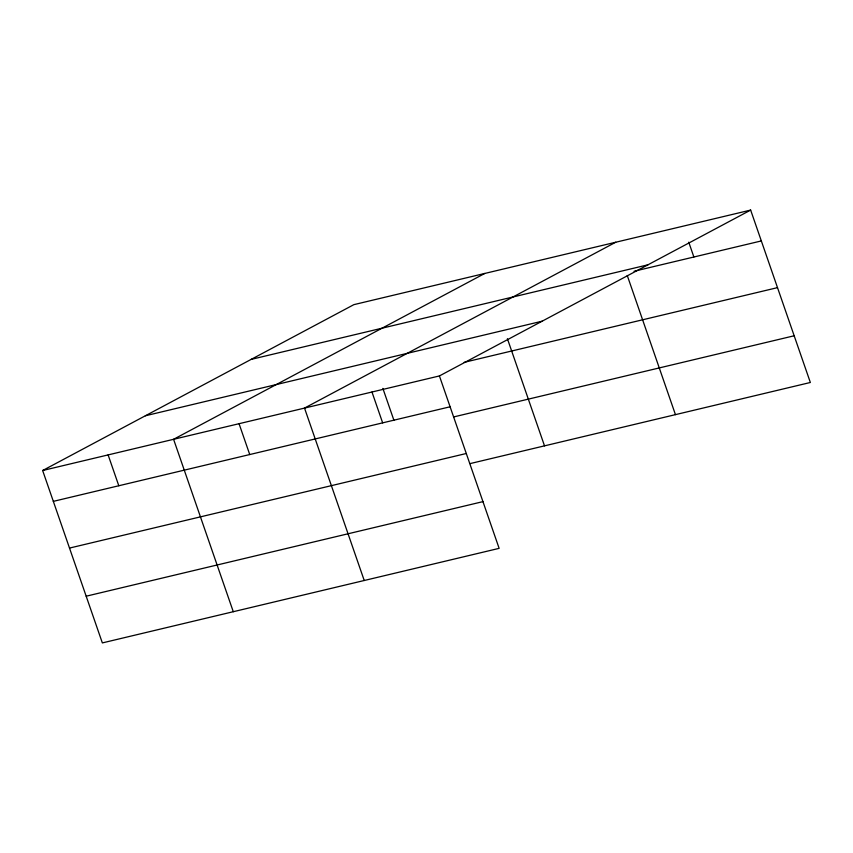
<?xml version="1.0" encoding="UTF-8"?>
<svg xmlns="http://www.w3.org/2000/svg" width="853" height="853" viewBox="0 0 853 853"><rect width="100%" height="100%" fill="white"/><g stroke="black" fill="none" stroke-linecap="round" stroke-linejoin="round"><path stroke-width="1.28" d="M750.651 210.083L439.423 375.938L499.133 548.351L102.349 642.917L42.65 470.515L353.867 304.649L750.651 210.083L810.35 382.485L470.056 463.605M484.803 273.44L173.585 439.295L233.285 611.708M615.738 242.231L304.521 408.086L364.231 580.498M251.166 359.39L647.949 264.814M634.056 271.265L761.334 240.93M145.351 415.774L542.135 321.197M464.171 362.333L777.51 287.642M42.65 470.515L439.423 375.938M53.334 501.361L450.107 406.785M453.881 416.882L794.175 335.773M69.509 548.074L466.292 453.497M86.174 596.204L482.958 501.628M688.755 242.199L693.873 257.009M627.275 275.54L675.448 414.643M507.407 338.716L544.513 445.852M382.869 388.392L393.979 420.476M371.972 392.017L382.656 422.864M239.053 423.696L249.737 454.542M108.118 454.905L118.802 485.752"/></g></svg>
